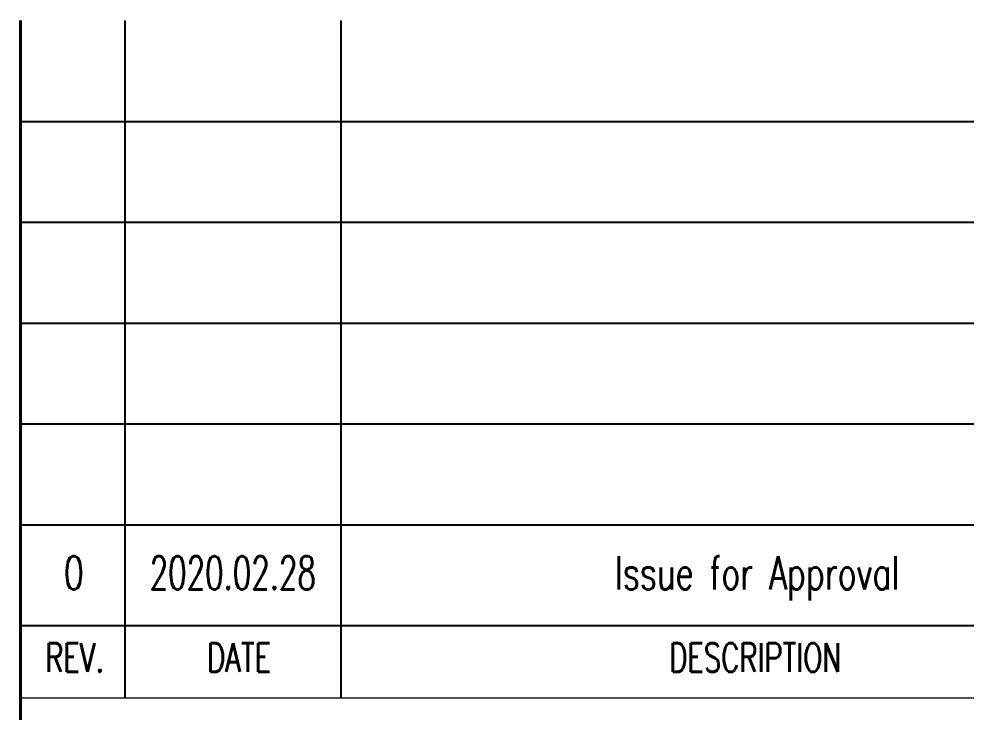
# Model space of a CAD drawing. Header units: millimetres. Extents: x 0 to 232280, y -26939 to 23794.
# Drawn here: x 190921 to 193550, y 3839 to 5763 of the extents above; entities that cross this region are included whole.
import ezdxf
from ezdxf.enums import TextEntityAlignment as Align

# ---------------------------------------------------------------- set-up
doc = ezdxf.new("R2010")
doc.units = ezdxf.units.MM
doc.header["$LTSCALE"] = 30
for name, color, linetype in [('BODER', 7, 'Continuous'), ('border', 130, 'Continuous'), ('TITLE', 7, 'Continuous')]:
    doc.layers.add(name, color=color, linetype=linetype)
doc.styles.add('ROMANS', font='ROMANS.shx', dxfattribs={"width": 0.8})

# ---------------------------------------------------------------- blocks, each defined once
blk = doc.blocks.new('TITLE')
at = {"layer": 'BODER'}
for p, q in [((706.931, 96.966), (706.931, 143.966)), ((721.931, 96.966), (721.931, 143.966)), ((699.671, 136.966), (823.671, 136.966)), ((699.671, 129.966), (823.671, 129.966)), ((699.671, 122.966), (823.671, 122.966)), ((699.671, 115.966), (823.671, 115.966)), ((699.671, 108.966), (823.671, 108.966)), ((699.671, 101.966), (823.671, 101.966))]:
    blk.add_line(p, q, dxfattribs=at)
at = {"layer": 'border', "color": 7, "linetype": 'Continuous', "lineweight": 0}
blk.add_line((699.671, 96.966), (823.671, 96.966), dxfattribs=at)
blk.add_line((699.671, 96.966), (823.671, 96.966), dxfattribs=at)
at = {"layer": 'TITLE', "color": 7, "lineweight": 0}
blk.add_lwpolyline([(699.671, 17.683, 0.216, 0.216, 0), (699.671, 143.966, 0, 0, 0), (823.671, 143.966, 0, 0, 0)], format="xyseb", dxfattribs=at)
at = {"layer": 'BODER', "style": 'ROMANS', "width": 0.7}
for s, p in [('REV.', (703.43, 99.756)), ('DATE', (714.843, 99.756)), ('DESCRIPTION', (750.676, 99.756))]:
    blk.add_text(s, height=2, dxfattribs=at).set_placement(p, align=Align.MIDDLE)

msp = doc.modelspace()

# ---------------------------------------------------------------- block references
at = {"linetype": 'ByBlock', "xscale": 39.99999999599994, "yscale": 39.99999999599994, "zscale": 39.99999999599994}
msp.add_blockref('TITLE', (162938.05, 0), dxfattribs=at)

# ---------------------------------------------------------------- texts
at = {"layer": 'BODER', "color": 7, "style": 'ROMANS'}
for s, width, p in [('0', 0.7, (191072.92, 4225.18)), ('2020.02.28', 0.65, (191514.29, 4225.18))]:
    msp.add_text(s, height=92, dxfattribs=dict(at, width=width)).set_placement(p, align=Align.MIDDLE)
at = {"layer": 'BODER', "color": 7, "style": 'ROMANS', "width": 0.7}
msp.add_text('Issue for Approval', height=92, dxfattribs=at).set_placement((192970.08, 4225.18), align=Align.MIDDLE_CENTER)

doc.saveas('drawing.dxf')
